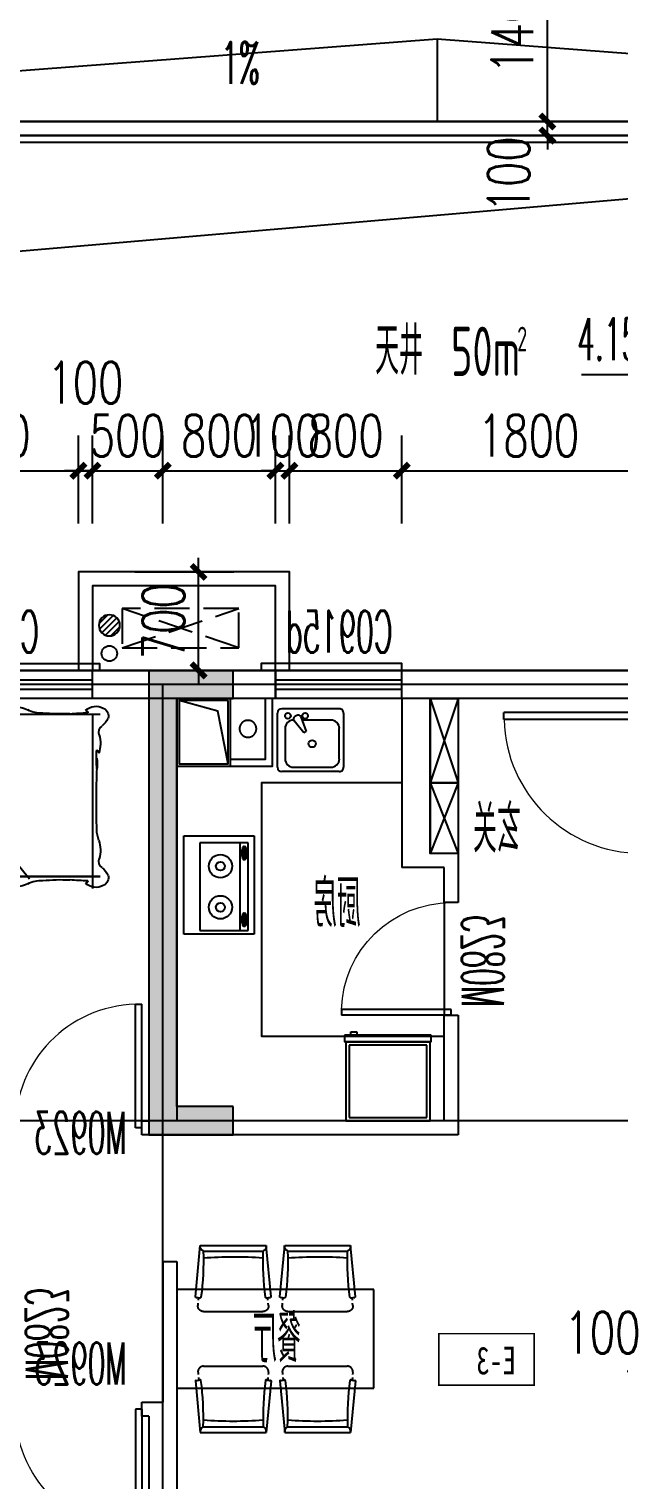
# Model space of a CAD drawing. Extents: x -129588 to 17450, y 1144 to 109436.
# Drawn here: x -14465 to -10271, y 78346 to 88655 of the extents above; entities that cross this region are included whole.
import ezdxf

# ---------------------------------------------------------------- set-up
doc = ezdxf.new("R2010")
doc.units = 0
doc.header["$LTSCALE"] = 1000
doc.header["$MEASUREMENT"] = 0
doc.linetypes.add('DASH', pattern=[0.35, 0.25, -0.1])
doc.linetypes.add('PS', pattern=[3200, 1500, -200, 1500])
for name, color, linetype in [('_S-空调立管', 7, 'Continuous'), ('A-Lvtry', 5, 'Continuous'), ('A-洞口', 105, 'Continuous'), ('A-烟气道', 105, 'Continuous'), ('A-空调室外机', 5, 'DASH'), ('A-第三道尺寸线', 105, 'Continuous'), ('A-线脚看线', 9, 'Continuous'), ('AE-FLOR', 151, 'Continuous'), ('DIM_ELEV', 3, 'Continuous'), ('DIM_SYMB', 3, 'Continuous'), ('DOTE', 16, 'Continuous'), ('LABEL_PM', 7, 'Continuous'), ('NL', 5, 'Continuous'), ('PS', 6, 'PS'), ('PUB_HATCH', 8, 'Continuous'), ('PUB_TEXT', 7, 'Continuous'), ('WALL', 2, 'Continuous'), ('WINDOW', 4, 'Continuous'), ('WINDOW_TEXT', 7, 'Continuous'), ('ys', 154, 'Continuous'), ('剪力墙', 6, 'Continuous'), ('商业', 2, 'Continuous'), ('户型标示', 7, 'Continuous'), ('栏杆', 142, 'Continuous')]:
    doc.layers.add(name, color=color, linetype=linetype)
for name, color, linetype, plot in [('A-area(算全面积)', 21, 'Continuous', False), ('A-area(算半面积)', 23, 'Continuous', False), ('A-FUR', 8, 'Continuous', False)]:
    doc.layers.add(name, color=color, linetype=linetype, plot=plot)
doc.styles.add('_TCH_DIM', font='SIMPLEX.shx', dxfattribs={"width": 0.7, "bigfont": 'GBCBIG.shx'})
doc.styles.add('_TCH_DIM_T3', font='SIMPLEX.shx', dxfattribs={"width": 0.705882, "bigfont": 'GBCBIG.shx'})
doc.styles.add('_TCH_WINDOW', font='SIMPLEX.shx', dxfattribs={"width": 0.7, "height": 3.5, "bigfont": 'GBCBIG.shx'})
doc.styles.get("Standard").update_dxf_attribs({"font": 'gbenor.shx', "width": 0.7, "bigfont": 'gbcbig.shx'})
doc.styles.add('黑体', font='simhei.ttf', dxfattribs={"width": 0.7})
doc.dimstyles.new('_TCH_ARCH&&100', dxfattribs={"dimtxt": 297.5, "dimasz": 100, "dimexe": 250, "dimexo": 300, "dimgap": 100, "dimtad": 1, "dimdec": 0, "dimzin": 0, "dimdsep": 46, "dimtxsty": '_TCH_DIM_T3', "dimblk": 'ARCHTICK', "dimcen": 0.09, "dimclrt": 7, "dimazin": 2, "dimtfac": 1, "dimtdec": 0, "dimtix": 1, "dimtmove": 2, "dimatfit": 3, "dimfxl": 0, "dimtolj": 1, "dimtzin": 0, "dimarcsym": 0})

# ---------------------------------------------------------------- blocks, each defined once
blk = doc.blocks.new('zhouxianssceng0329')
at = {"layer": 'DOTE'}
for p, q in [((5501, 147398), (-22014, 147398)), ((-3314, 143398), (-44989, 143398)), ((5501, 143298), (-44989, 143298)), ((-13514, 132090), (-13514, 143398)), ((5501, 140298), (-44989, 140298))]:
    blk.add_line(p, q, dxfattribs=at)
blk = doc.blocks.new('jgjlq030328')
at = {"layer": 'PUB_HATCH'}
blk.add_hatch(color=256, dxfattribs=at).paths.add_polyline_path([(-259335, 13912), (-259735, 13912), (-259735, 16812), (-259335, 16812), (-259335, 17012), (-259935, 17012), (-259935, 13712), (-259735, 13712), (-259335, 13712)])
at = {"layer": '剪力墙'}
blk.add_lwpolyline([(-259335, 13912), (-259735, 13912), (-259735, 16812), (-259335, 16812), (-259335, 17012), (-259935, 17012), (-259935, 13712), (-259735, 13712), (-259335, 13712)], close=True, dxfattribs=at)
blk = doc.blocks.new('zt1')
at = {"layer": 'A-Lvtry', "linetype": 'Continuous'}
for p, q in [((-700, 0), (0, 0)), ((-700, -500), (-700, 0)), ((0, 0), (0, -500)), ((0, -500), (-700, -500))]:
    blk.add_line(p, q, dxfattribs=at)
at = {"layer": 'A-Lvtry'}
for p, q in [((-673, -113), (-673, -456)), ((-51, -113), (-673, -113)), ((-51, -456), (-51, -113)), ((-673, -400), (-51, -400)), ((-673, -456), (-51, -456)), ((-641, -422), (-641, -434)), ((-566, -432), (-630, -432)), ((-630, -432), (-630, -448)), ((-630, -448), (-566, -448)), ((-566, -448), (-566, -432)), ((-549, -423), (-549, -434)), ((-168, -422), (-168, -434)), ((-157, -432), (-157, -448)), ((-93, -432), (-157, -432)), ((-157, -448), (-93, -448)), ((-93, -448), (-93, -432)), ((-76, -423), (-76, -434))]:
    blk.add_line(p, q, dxfattribs=at)
for points in [[(-549, -423, 0.259034), (-551, -420, 0.076276), (-563, -415, 0.036515), (-576, -412, 0.026615), (-595, -411, 0.026615), (-614, -412, 0.036515), (-627, -415, 0.076276), (-639, -420, 0.259034), (-641, -423, 0.078462), (-641, -424, 0.056762)], [(-76, -423, 0.259034), (-78, -420, 0.076276), (-90, -415, 0.036515), (-103, -412, 0.026615), (-122, -411, 0.026615), (-141, -412, 0.036515), (-154, -415, 0.076276), (-166, -420, 0.259034), (-168, -423, 0.078462), (-168, -424, 0.056762)], [(-549, -434, 0.259034), (-551, -430, 0.076276), (-563, -425, 0.036515), (-576, -423, 0.026615), (-595, -422, 0.026615), (-614, -423, 0.036515), (-627, -425, 0.076276), (-639, -430, 0.259034), (-641, -434, 0.259034), (-639, -437, 0.056762), (-630, -441, 0.036515)], [(-566, -443, 0.008736), (-563, -442, 0.076276), (-551, -437, 0.259034), (-549, -434, 0.259034)], [(-76, -434, 0.259034), (-78, -430, 0.076276), (-90, -425, 0.036515), (-103, -423, 0.026615), (-122, -422, 0.026615), (-141, -423, 0.036515), (-154, -425, 0.076276), (-166, -430, 0.259034), (-168, -434, 0.259034), (-166, -437, 0.056762), (-157, -441, 0.036515)], [(-93, -443, 0.008736), (-90, -442, 0.076276), (-78, -437, 0.259034), (-76, -434, 0.259034)]]:
    blk.add_lwpolyline(points, format="xyb", dxfattribs=at)
at = {"layer": 'A-Lvtry', "linetype": 'Continuous'}
for centre, radius in [((-508, -259), 82.5), ((-216, -259), 82.5), ((-508, -259), 31.6), ((-216, -259), 31.6)]:
    blk.add_circle(centre, radius, dxfattribs=at)
at = {"layer": 'A-Lvtry', "width": 0.8, "flags": 9}
for tag in ['YSIZE', 'XSIZE']:
    blk.add_attdef(tag, (-350, 0), '', height=0.5, dxfattribs=at)
blk = doc.blocks.new('t4')
at = {"layer": 'A-Lvtry'}
for p, q in [((3876545, 2552260), (3876931, 2552260)), ((3876515, 2551820), (3876515, 2552229)), ((3876820, 2552206), (3876606, 2552206)), ((3876962, 2552229), (3876962, 2551820)), ((3876545, 2552145), (3876545, 2551880)), ((3876790, 2552072), (3876875, 2552142)), ((3876800, 2552055), (3876790, 2552072)), ((3876903, 2552093), (3876800, 2552055)), ((3876881, 2551880), (3876881, 2552085)), ((3876914, 2552122), (3876906, 2552136)), ((3876931, 2551789), (3876545, 2551789)), ((3876606, 2551820), (3876820, 2551820))]:
    blk.add_line(p, q, dxfattribs=at)
for centre, major_axis, start_param, end_param in [((3876545, 2552229), (-21.6, 21.6), -0.785398, 0.785398), ((3876931, 2552229), (-21.6, 21.6), 3.926991, 5.497787), ((3876606, 2552145), (-43.1, 43.1), -0.785398, 0.785398), ((3876820, 2552145), (43.1, 43.1), 5.497787, 7.068583), ((3876888, 2552126), (14.4, 14.4), 6.021386, 7.757331), ((3876911, 2552185), (-14.4, 14.4), 4.712389, 10.995574), ((3876911, 2552063), (14.4, 14.4), 6.283185283893945, 12.56637059107353), ((3876896, 2552112), (-14.4, 14.4), 2.714645, 4.45059), ((3876713, 2552013), (18, 18), 6.283185283897186, 12.56637059107677), ((3876606, 2551880), (-43.1, 43.1), 0.785398, 2.356194), ((3876820, 2551880), (-43.1, 43.1), 2.356194, 3.926991), ((3876545, 2551820), (21.6, 21.6), 2.356194, 3.926991), ((3876931, 2551820), (-21.6, 21.6), 2.356194, 3.926991)]:
    blk.add_ellipse(centre, major_axis=major_axis, ratio=1, start_param=start_param, end_param=end_param, dxfattribs=at)
blk = doc.blocks.new('BX1')
at = {"layer": 'A-Lvtry'}
for p, q in [((-560, 8), (-608, 8)), ((-608, 8), (-608, -608)), ((-560, -608), (-560, 8)), ((0, 0), (-560, 0)), ((0, -600), (0, 0)), ((-560, 0), (-560, -600)), ((-24, -24), (-536, -24)), ((-536, -24), (-536, -576)), ((-24, -576), (-24, -24)), ((-631, -564), (-631, -520)), ((-631, -520), (-608, -520)), ((-608, -564), (-631, -564)), ((-608, -520), (-608, -564)), ((-608, -608), (-560, -608)), ((-560, -600), (0, -600)), ((-536, -576), (-24, -576))]:
    blk.add_line(p, q, dxfattribs=at)
blk = doc.blocks.new('QWER34324')
at = {"layer": 'A-FUR'}
for p, q in [((-500, 0), (0, 0)), ((-40, -1200), (-40, 0)), ((-40, 0), (0, 0)), ((0, 0), (0, -1200)), ((-40, -12), (-2054, -12)), ((-40, -12), (-2054, -12)), ((-2000, -12), (-2000, -1251)), ((-608, -12), (-1552, -1182)), ((-575, -12), (-1364, -1208)), ((-571, -12), (-571, -144)), ((-520, -12), (-520, -135)), ((-678, -173), (-678, -1028)), ((-336, -1028), (-336, -173)), ((-63, -1126), (-63, -109)), ((-571, -1041), (-571, -1208)), ((-520, -1050), (-520, -1208)), ((-473, -1061), (-473, -1126)), ((-40, -1162), (-2054, -1162)), ((-40, -1165), (-2054, -1165)), ((0, -1200), (-500, -1200)), ((0, -1200), (-40, -1200))]:
    blk.add_line(p, q, dxfattribs=at)
for centre, radius, start, end in [((-2051, -24), 61.8, 114.6552, 197.0582), ((-2025, -61), 106, 45.7841, 118.7213), ((-1951, -1), 16, 93.3957, 183.4418), ((-1636, 205), 209, 267.1562, 297.4576), ((-1447, -169), 210, 87.9632, 116.1276), ((-1431, -151), 192, 63.047, 92.6492), ((-1226, 355), 355, 250.6064, 272.328), ((-1221, -2275), 2276, 85.9688, 89.7495), ((-1983, 14), 138, 203.7061, 231.956), ((-2098, -140), 53.6, 340.2311, 55.8644), ((-1966, -1217), 1215, 83.9678, 90.0408), ((-1770, 1150), 1160, 266.6495, 276.12), ((-909, 1295), 1309, 263.3302, 272.3581), ((-778, -1524), 1513, 87.0776, 92.9224), ((-656, 791), 806, 266.782, 275.5915), ((-481, -586), 584, 86.0367, 99.5331), ((-58, -703), 749, 113.8347, 131.4622), ((532, -1280), 1549, 124.5749, 131.8881), ((-775, -21402), 21401, 88.4924, 89.1043), ((-1547, -1387), 1811, 37.3131, 49.4206), ((-690, -564), 638, 26.4088, 59.0003), ((-268, -607), 539, 67.6212, 92.1024), ((-160, -2948), 2940, 87.6616, 91.0116), ((-1820, -219), 236, 164.9987, 197.1808), ((-507, -588), 449, 67.6212, 112.3788), ((-2003, -298), 43.4, 129.0734, 167.946), ((-2962, -320), 934, 354.9526, 3.4165), ((-605, 111), 625, 295.48, 321.1501), ((-1220, -371), 813, 176.6723, 181.7242), ((-3004, -350), 973, 356.9587, 1.5759), ((-9950, -650), 7922, 358.6733, 1.8401), ((-7673, -3674), 8088, 20.4586, 24.0484), ((-1524, 283), 1811, 309.9646, 322.6869), ((-1820, -978), 236, 162.8192, 195.0013), ((-2329, -812), 300, 341.3052, 356.0421), ((-667, -564), 638, 300.9997, 333.5912), ((-507, -613), 449, 247.6212, 292.3788), ((-1983, -1211), 138, 128.044, 156.2939), ((-2098, -1057), 53.6, 304.1356, 19.7689), ((-268, -627), 539, 247.6212, 292.3788), ((-35, -425), 749, 237.4638, 246.1653), ((555, 176), 1549, 231.6372, 235.4251), ((-2051, -1173), 61.8, 162.9418, 245.3448), ((-2025, -1136), 106, 241.2787, 314.2159), ((-1966, 20), 1215, 269.9592, 276.0322), ((-1951, -1196), 16, 176.5582, 266.6043), ((-1770, -2347), 1160, 83.88, 93.3505), ((-1636, -1402), 209, 62.5424, 92.8438), ((-1447, -1028), 210, 243.8724, 272.0368), ((-1431, -1046), 192, 267.3508, 296.953), ((-1226, -1552), 355, 87.672, 109.3936), ((-1221, 1078), 2276, 270.2505, 274.0312), ((-909, -2492), 1309, 87.6419, 96.6698), ((-778, 327), 1513, 267.0776, 272.9224), ((-656, -1988), 806, 84.4085, 93.218), ((-481, -611), 584, 260.4669, 273.9633), ((-775, 20205), 21401, 270.8957, 271.5076), ((-160, 1751), 2940, 268.9884, 272.3384)]:
    blk.add_arc(centre, radius, start, end, dxfattribs=at)
blk = doc.blocks.new('chair4')
at = {"linetype": 'DASH', "ltscale": 200}
for p, q in [((-470, 211), (-470, -211)), ((-426, 250), (-410, 249)), ((-426, -250), (-410, -249))]:
    blk.add_line(p, q, dxfattribs=at)
at = {"ltscale": 20}
for p, q in [((-389, 247), (-372, 245)), ((-365, 269), (0, 234)), ((-40, 214), (-40, -214)), ((0, 234), (0, -234)), ((-389, -247), (-372, -245)), ((-365, -269), (0, -234))]:
    blk.add_line(p, q, dxfattribs=at)
at = {"linetype": 'DASH', "ltscale": 200, "extrusion": (0, 0, -1)}
for centre, start_param, end_param in [((-430, 211), 3.926991, 5.586837), ((-430, -211), 2.267145, 3.926991)]:
    blk.add_ellipse(centre, major_axis=(28.3, 28.3), ratio=1, start_param=start_param, end_param=end_param, dxfattribs=at)
at = {"ltscale": 20, "extrusion": (0, 0, -1)}
for centre, major_axis, ratio, start_param, end_param in [((-366, 237), (5.66, -5.66), 1, 0.914477, 2.702691), ((-440, 264), (50.3, 50.3), 1, 0.774487, 1.131895), ((-365, 265), (2.83, 2.83), 1, 3.91608, 5.586837), ((-125, 1886), (-1792, 85), 0.932857, 4.621064, 4.803714), ((-2033, -2), (-3, 2384), 0.819086, 1.481782, 1.659811), ((-6, 198), (26.3, 26.3), 1, 4.375488, 5.671939), ((-366, -237), (5.66, 5.66), 1, 3.580494, 5.368708), ((-440, -264), (50.3, -50.3), 1, -1.131895, -0.774487), ((-365, -265), (2.83, -2.83), 1, 0.696349, 2.367105), ((-125, -1886), (1792, 85), 0.932857, 4.621064, 4.803714), ((-6, -198), (26.3, 26.3), 1, 2.182042, 3.478494)]:
    blk.add_ellipse(centre, major_axis=major_axis, ratio=ratio, start_param=start_param, end_param=end_param, dxfattribs=at)
blk = doc.blocks.new('canzhuo01')
for p, q in [((38357, 175033), (36957, 175033)), ((38357, 174333), (38357, 175033)), ((36957, 174333), (38357, 174333))]:
    blk.add_line(p, q)
at = {"extrusion": (0, 0, -1), "xscale": -1, "zscale": -1, "rotation": 270}
for p in [(-37357, 175347), (-37957, 175347)]:
    blk.add_blockref('chair4', p, dxfattribs=at)
at = {"xscale": -1, "rotation": 90}
for p in [(37357, 174019), (37957, 174019)]:
    blk.add_blockref('chair4', p, dxfattribs=at)
blk = doc.blocks.new('ktswaj')
at = {"linetype": 'DASH'}
blk.add_lwpolyline([(15990, 179083), (15990, 178253), (16268, 178253), (16268, 179083)], close=True, dxfattribs=at)
for points in [[(15990, 179083), (16268, 178253)], [(15990, 178253), (16268, 179083)]]:
    blk.add_lwpolyline(points, dxfattribs=at)
blk = doc.blocks.new('$DorLib2D$00000001')
for p, q in [((0.45, 0.975), (0.5, 0.975)), ((0.45, 0), (0.45, 0.975)), ((0.5, 0), (0.5, 0.975)), ((0.5, 0), (0.45, 0))]:
    blk.add_line(p, q)
at = {"lineweight": 13}
blk.add_arc((0.475, 0), 0.975, 91.4693, 180, dxfattribs=at)
blk = doc.blocks.new('$TCHSYS$WIN2D')
for p, q in [((-0.5, 0.5), (0.5, 0.5)), ((-0.5, 0.5), (-0.5, -0.5)), ((0.5, 0.5), (0.5, -0.5)), ((0.5, 0.1667), (-0.5, 0.1667)), ((0.5, -0.1667), (-0.5, -0.1667)), ((-0.5, -0.5), (0.5, -0.5))]:
    blk.add_line(p, q)
blk = doc.blocks.new('a3huxing0323')
at = {"layer": 'A-FUR'}
for p, q in [((6407.6, 169334.8), (6607.6, 168734.8)), ((6607.6, 169334.8), (6407.6, 168734.8)), ((6607.6, 168734.8), (6407.6, 168234.8)), ((6407.6, 168734.8), (6607.6, 168234.8))]:
    blk.add_line(p, q, dxfattribs=at)
for points in [[(6407.6, 168734.8), (6607.6, 168734.8), (6607.6, 169334.8), (6407.6, 169334.8)], [(6407.6, 168234.8), (6607.6, 168234.8), (6607.6, 168734.8), (6407.6, 168734.8)]]:
    blk.add_lwpolyline(points, close=True, dxfattribs=at)
at = {"layer": 'A-Lvtry', "ltscale": 3}
blk.add_lwpolyline([(6807.5, 168734.8), (7807.5, 168734.8), (7807.5, 166934.8), (6507.5, 166934.8)], dxfattribs=at)
at = {"layer": 'A-烟气道'}
for points in [[(8027.6, 169334.8), (8407.6, 169334.8), (8407.6, 168854.8), (8027.6, 168854.8)], [(8042.6, 169319.8), (8392.6, 169319.8), (8392.6, 168869.8), (8042.6, 168869.8)]]:
    blk.add_lwpolyline(points, close=True, dxfattribs=at)
blk.add_lwpolyline([(8042.6, 168869.8), (8116, 169245.7), (8392.6, 169319.8)], dxfattribs=at)
at = {"layer": 'PS', "ltscale": 0.5}
blk.add_circle((7902.6, 169119.8), 60, dxfattribs=at)
at = {"layer": 'WALL'}
for p, q in [((5007.6, 169534.8), (6707.6, 169534.8)), ((6807.6, 169534.8), (6707.6, 169534.8)), ((6807.6, 169334.8), (6807.6, 169534.8)), ((8507.6, 169534.8), (7707.6, 169534.8)), ((7707.6, 169534.8), (7707.6, 169334.8)), ((9007.6, 169534.8), (8507.6, 169534.8)), ((9007.6, 169334.8), (9007.6, 169534.8)), ((5207.6, 169334.8), (6607.6, 169334.8)), ((6607.6, 169334.8), (6607.6, 168234.8)), ((6807.6, 169334.8), (6807.6, 168134.8)), ((7707.6, 169334.8), (8407.6, 169334.8)), ((8407.6, 169334.8), (8407.6, 166334.8)), ((8607.6, 169334.8), (8607.6, 166334.8)), ((8607.6, 169334.8), (9007.6, 169334.8)), ((6407.6, 168234.8), (6607.6, 168234.8)), ((6407.6, 168234.8), (6407.6, 167884.8)), ((6507.6, 168134.8), (6807.6, 168134.8)), ((6507.6, 167884.8), (6507.6, 168134.8)), ((6407.6, 167884.8), (6507.6, 167884.8)), ((6507.6, 167084.8), (6407.6, 167084.8)), ((6407.6, 167084.8), (6407.6, 166234.8)), ((6507.6, 166334.8), (6507.6, 167084.8)), ((6507.6, 166334.8), (8407.6, 166334.8)), ((8657.6, 166334.8), (8607.6, 166334.8)), ((8657.6, 166234.8), (8657.6, 166334.8)), ((6407.6, 166234.8), (8507.6, 166234.8)), ((8507.6, 166234.8), (8657.6, 166234.8)), ((8407.6, 165334.8), (8407.6, 164334.8)), ((8507.6, 165334.8), (8407.6, 165334.8)), ((8507.6, 165334.8), (8507.6, 164334.8)), ((8407.6, 164334.8), (8407.6, 160734.8)), ((8657.6, 164334.8), (8507.6, 164334.8)), ((8657.6, 164234.8), (8657.6, 164334.8)), ((8607.6, 164234.8), (8657.6, 164234.8)), ((8607.6, 164234.8), (8607.6, 160734.8))]:
    blk.add_line(p, q, dxfattribs=at)
for points in [[(8027.6, 168854.8), (7727.6, 168854.8), (7727.6, 169334.8)], [(8027.6, 168904.8), (7777.6, 168904.8), (7777.6, 169334.8)]]:
    blk.add_lwpolyline(points, dxfattribs=at)
at = {"layer": 'WINDOW'}
blk.add_line((6507.6, 167884.8), (6507.6, 167084.8), dxfattribs=at)
at = {"layer": '户型标示', "color": 2, "const_width": 11.2}
blk.add_lwpolyline([(6546.4, 164821.9), (5868.7, 164821.9), (5868.7, 164455.5), (6546.4, 164455.5)], close=True, dxfattribs=at)
at = {"layer": '栏杆'}
for points in [[(7607.6, 169534.8), (7607.6, 170234.8), (9107.6, 170234.8), (9107.6, 169534.8)], [(7707.6, 169534.8), (7707.6, 170134.8), (9007.6, 170134.8), (9007.6, 169534.8)]]:
    blk.add_lwpolyline(points, dxfattribs=at)
at = {"layer": 'A-FUR', "xscale": -1}
blk.add_blockref('canzhuo01', (45364.4, -9898.1), dxfattribs=at)
at = {"layer": 'A-Lvtry', "extrusion": (-1.08889e-08, -3.92285e-11, -1), "zscale": -1.000000000000011}
for name, p, rotation in [('zt1', (-8357.3, 168359.4), 90.00000133402135), ('BX1', (-6607.5, 166334.8), 270)]:
    blk.add_blockref(name, p, dxfattribs=dict(at, rotation=rotation))
at = {"layer": 'A-空调室外机', "extrusion": (0, 0, -1), "zscale": -1, "rotation": 90}
blk.add_blockref('ktswaj', (170285.3, 153705.5), dxfattribs=at)
at = {"layer": 'WALL'}
blk.add_blockref('QWER34324', (11007.6, 169234.8), dxfattribs=at)
at = {"layer": 'WINDOW'}
ref = blk.add_blockref('$TCHSYS$WIN2D', (7257.6, 169434.8), dxfattribs=dict(at, xscale=900, yscale=-200, zscale=900))
ref.add_attrib('A', 'C0915d', (6876.1, 169661), dxfattribs={"layer": 'WINDOW_TEXT', "height": 297.5, "style": '_TCH_WINDOW', "width": 0.494118})
ref = blk.add_blockref('$TCHSYS$WIN2D', (9757.6, 169434.8), dxfattribs=dict(at, xscale=1500, yscale=-200, zscale=1500))
ref.add_attrib('A', 'C1515b', (9390.1, 169661), dxfattribs={"layer": 'WINDOW_TEXT', "height": 297.5, "style": '_TCH_WINDOW', "width": 0.494118})
ref = blk.add_blockref('$DorLib2D$00000001', (5107.6, 168734.8), dxfattribs=dict(at, xscale=-1000, yscale=1000, zscale=-1000, rotation=270))
ref.add_attrib('A', 'FDM1023', (4981.4, 168269.3), dxfattribs={"layer": 'WINDOW_TEXT', "height": 297.5, "rotation": 90, "style": '_TCH_WINDOW', "width": 0.494118})
ref = blk.add_blockref('$DorLib2D$00000001', (6457.6, 167484.8), dxfattribs=dict(at, xscale=800, yscale=800, zscale=800, rotation=270))
ref.add_attrib('A', 'M0823', (6381.4, 167141.8), dxfattribs={"layer": 'WINDOW_TEXT', "height": 297.5, "rotation": 90, "style": '_TCH_WINDOW', "width": 0.494118})
ref = blk.add_blockref('$DorLib2D$00000001', (9107.6, 166284.8), dxfattribs=dict(at, xscale=-900, yscale=900, zscale=-900))
ref.add_attrib('A', 'M0923', (8764.6, 166100.8), dxfattribs={"layer": 'WINDOW_TEXT', "height": 297.5, "style": '_TCH_WINDOW', "width": 0.494118})
ref = blk.add_blockref('$DorLib2D$00000001', (9657.6, 164834.8), dxfattribs=dict(at, xscale=800, yscale=800, zscale=800, rotation=270))
ref.add_attrib('A', 'M0823', (9481.4, 164491.8), dxfattribs={"layer": 'WINDOW_TEXT', "height": 297.5, "rotation": 90, "style": '_TCH_WINDOW', "width": 0.494118})
ref = blk.add_blockref('$DorLib2D$00000001', (9107.6, 164284.8), dxfattribs=dict(at, xscale=-900, yscale=-900, zscale=-900))
ref.add_attrib('A', 'M0923', (8764.6, 164461), dxfattribs={"layer": 'WINDOW_TEXT', "height": 297.5, "style": '_TCH_WINDOW', "width": 0.494118})
at = {"layer": '商业', "extrusion": (0, 0, -1), "zscale": -1, "rotation": 90}
blk.add_blockref('t4', (2544566.8, -3707699.1), dxfattribs=at)
at = {"layer": 'PUB_TEXT', "width": 0.7}
for s, p in [('玄关', (5961.5, 168239)), ('厨房', (7100.7, 167710.8)), ('餐厅', (7526.5, 164617.4))]:
    blk.add_text(s, height=337.59, dxfattribs=at).set_placement(p)
at = {"layer": '户型标示', "color": 2, "style": '黑体', "width": 0.7}
blk.add_text('E-3', height=197.15, dxfattribs=at).set_placement((5998.4, 164532.8))
blk = doc.blocks.new('_ArchTick')
at = {"color": 0, "linetype": 'ByBlock', "const_width": 0.4}
blk.add_lwpolyline([(-0.5, -0.5), (0.5, 0.5)], dxfattribs=at)
blk = doc.blocks.new('*D1063')
at = {"layer": 'A-第三道尺寸线', "color": 0, "lineweight": -2, "transparency": 16777216}
for p, q in [((16932, 164422), (16932, 164804)), ((17032, 164422), (17032, 164804)), ((16932, 164554), (16832, 164554)), ((16932, 164554), (17032, 164554)), ((17032, 164554), (17132, 164554))]:
    blk.add_line(p, q, dxfattribs=at)
at = {"layer": 'Defpoints', "color": 0, "transparency": 16777216}
for p in [(17032, 164554), (16932, 164122), (17032, 164122)]:
    blk.add_point(p, dxfattribs=at)
at = {"layer": 'A-第三道尺寸线', "color": 0, "lineweight": -2, "transparency": 16777216, "xscale": 100, "yscale": 100, "zscale": 100}
blk.add_blockref('_ArchTick', (16932, 164554), dxfattribs=at)
at = {"layer": 'A-第三道尺寸线', "color": 0, "lineweight": -2, "transparency": 16777216, "xscale": 100, "yscale": 100, "zscale": 100, "rotation": 180}
blk.add_blockref('_ArchTick', (17032, 164554), dxfattribs=at)
at = {"layer": 'A-第三道尺寸线', "color": 7, "transparency": 16777216, "insert": (16657, 164829), "char_height": 297.5, "attachment_point": 5, "style": '_TCH_DIM_T3'}
blk.add_mtext('\\A1;100', dxfattribs=at)
blk = doc.blocks.new('ssxianjiao0329')
at = {"layer": 'A-线脚看线'}
for points in [[(-10064, 143498), (-10064, 143548), (-5564, 143548), (-5564, 147248), (-17614, 147248)], [(-15564, 143498), (-15564, 143548), (-13964, 143548), (-13964, 143498)], [(-11814, 143498), (-11814, 143548), (-12814, 143548), (-12814, 143498)]]:
    blk.add_lwpolyline(points, dxfattribs=at)
blk = doc.blocks.new('3-122')
at = {"layer": 'A-area(算全面积)'}
blk.add_lwpolyline([(-139372, 87898), (-139372, 80998), (-137972, 80998), (-137972, 84298), (-137372, 84298), (-137372, 84098), (-127272, 84098), (-127272, 87898)], close=True, dxfattribs=at)
at = {"layer": 'AE-FLOR'}
for points in [[(-139372, 87998), (-127172, 87998), (-127172, 83898), (-131772, 83898)], [(-139372, 87898), (-127272, 87898), (-127272, 84098), (-131772, 84098)]]:
    blk.add_lwpolyline(points, dxfattribs=at)
at = {"layer": 'DIM_ELEV'}
blk.add_line((-131143, 86197), (-132296, 86197), dxfattribs=at)
at = {"layer": 'PUB_TEXT', "style": '_TCH_DIM', "width": 0.494118}
blk.add_text('4.150', height=297.5, dxfattribs=at).set_placement((-132326, 86302))
at = {"layer": 'PUB_TEXT', "width": 0.7}
for s, height, p in [('天井', 337.6, (-133763, 86200)), ('50m', 350, (-133223, 86190)), ('2', 175, (-132753, 86365))]:
    blk.add_text(s, height=height, dxfattribs=at).set_placement(p)
blk = doc.blocks.new('_LV13')
at = {"color": 0}
for p, q in [((-0.071, 0.495), (-0.495, 0.071)), ((0.183, 0.465), (-0.465, -0.183)), ((0.354, 0.354), (-0.354, -0.354)), ((0.465, 0.183), (-0.183, -0.465)), ((0.495, -0.071), (0.071, -0.495))]:
    blk.add_line(p, q, dxfattribs=at)
blk.add_circle((0, 0), 0.5)
blk = doc.blocks.new('jfdsjjkjkh')
at = {"layer": '_S-空调立管'}
blk.add_lwpolyline([(-13894, 146763, -1), (-13894, 146653, -1)], format="xyb", close=True, dxfattribs=at)
at = {"layer": 'NL', "ltscale": 0.5, "extrusion": (0, 0, -1), "xscale": 150, "yscale": 150, "zscale": -150, "rotation": 90}
blk.add_blockref('_LV13', (13894, 146908), dxfattribs=at)
blk = doc.blocks.new('*D423')
at = {"layer": 'A-第三道尺寸线', "color": 0, "lineweight": -2, "transparency": 16777216}
for p, q in [((-13260, 84798), (-13260, 84898)), ((-13714, 84798), (-13010, 84798)), ((-13260, 84098), (-13260, 84798)), ((-13714, 84098), (-13010, 84098)), ((-13260, 84098), (-13260, 83998))]:
    blk.add_line(p, q, dxfattribs=at)
at = {"layer": 'Defpoints', "color": 0, "transparency": 16777216}
for p in [(-14014, 84798), (-13260, 84798), (-14014, 84098)]:
    blk.add_point(p, dxfattribs=at)
at = {"layer": 'A-第三道尺寸线', "color": 0, "lineweight": -2, "transparency": 16777216, "xscale": 100, "yscale": 100, "zscale": 100}
for p, rotation in [((-13260, 84798), 270), ((-13260, 84098), 90)]:
    blk.add_blockref('_ArchTick', p, dxfattribs=dict(at, rotation=rotation))
at = {"layer": 'A-第三道尺寸线', "color": 7, "transparency": 16777216, "insert": (-13509, 84448), "char_height": 297.5, "attachment_point": 5, "rotation": 90, "style": '_TCH_DIM_T3'}
blk.add_mtext('\\A1;700', dxfattribs=at)
blk = doc.blocks.new('*D444')
at = {"layer": 'A-第三道尺寸线', "color": 0, "lineweight": -2, "transparency": 16777216}
for p, q in [((-15514, 85141), (-15514, 85767)), ((-14114, 85141), (-14114, 85767)), ((-15514, 85517), (-14114, 85517))]:
    blk.add_line(p, q, dxfattribs=at)
at = {"layer": 'Defpoints', "color": 0, "transparency": 16777216}
for p in [(-14114, 85517), (-15514, 84841), (-14114, 84841)]:
    blk.add_point(p, dxfattribs=at)
at = {"layer": 'A-第三道尺寸线', "color": 0, "lineweight": -2, "transparency": 16777216, "xscale": 100, "yscale": 100, "zscale": 100, "rotation": 180}
blk.add_blockref('_ArchTick', (-15514, 85517), dxfattribs=at)
at = {"layer": 'A-第三道尺寸线', "color": 0, "lineweight": -2, "transparency": 16777216, "xscale": 100, "yscale": 100, "zscale": 100}
blk.add_blockref('_ArchTick', (-14114, 85517), dxfattribs=at)
at = {"layer": 'A-第三道尺寸线', "color": 7, "transparency": 16777216, "insert": (-14814, 85766), "char_height": 297.5, "attachment_point": 5, "style": '_TCH_DIM_T3'}
blk.add_mtext('\\A1;1400', dxfattribs=at)
blk = doc.blocks.new('*D445')
at = {"layer": 'A-第三道尺寸线', "color": 0, "lineweight": -2, "transparency": 16777216}
for p, q in [((-14114, 85141), (-14114, 85767)), ((-14014, 85141), (-14014, 85767)), ((-14114, 85517), (-14214, 85517)), ((-14114, 85517), (-14014, 85517)), ((-14014, 85517), (-13914, 85517))]:
    blk.add_line(p, q, dxfattribs=at)
at = {"layer": 'Defpoints', "color": 0, "transparency": 16777216}
for p in [(-14014, 85517), (-14114, 84841), (-14014, 84841)]:
    blk.add_point(p, dxfattribs=at)
at = {"layer": 'A-第三道尺寸线', "color": 0, "lineweight": -2, "transparency": 16777216, "xscale": 100, "yscale": 100, "zscale": 100}
blk.add_blockref('_ArchTick', (-14114, 85517), dxfattribs=at)
at = {"layer": 'A-第三道尺寸线', "color": 0, "lineweight": -2, "transparency": 16777216, "xscale": 100, "yscale": 100, "zscale": 100, "rotation": 180}
blk.add_blockref('_ArchTick', (-14014, 85517), dxfattribs=at)
at = {"layer": 'A-第三道尺寸线', "color": 7, "transparency": 16777216, "insert": (-14064, 86142), "char_height": 297.5, "attachment_point": 5, "style": '_TCH_DIM_T3'}
blk.add_mtext('\\A1;100', dxfattribs=at)
blk = doc.blocks.new('*D446')
at = {"layer": 'A-第三道尺寸线', "color": 0, "lineweight": -2, "transparency": 16777216}
for p, q in [((-14014, 85141), (-14014, 85767)), ((-13514, 85141), (-13514, 85767)), ((-14014, 85517), (-14114, 85517)), ((-14014, 85517), (-13514, 85517)), ((-13514, 85517), (-13414, 85517))]:
    blk.add_line(p, q, dxfattribs=at)
at = {"layer": 'Defpoints', "color": 0, "transparency": 16777216}
for p in [(-13514, 85517), (-14014, 84841), (-13514, 84841)]:
    blk.add_point(p, dxfattribs=at)
at = {"layer": 'A-第三道尺寸线', "color": 0, "lineweight": -2, "transparency": 16777216, "xscale": 100, "yscale": 100, "zscale": 100}
blk.add_blockref('_ArchTick', (-14014, 85517), dxfattribs=at)
at = {"layer": 'A-第三道尺寸线', "color": 0, "lineweight": -2, "transparency": 16777216, "xscale": 100, "yscale": 100, "zscale": 100, "rotation": 180}
blk.add_blockref('_ArchTick', (-13514, 85517), dxfattribs=at)
at = {"layer": 'A-第三道尺寸线', "color": 7, "transparency": 16777216, "insert": (-13764, 85766), "char_height": 297.5, "attachment_point": 5, "style": '_TCH_DIM_T3'}
blk.add_mtext('\\A1;500', dxfattribs=at)
blk = doc.blocks.new('*D447')
at = {"layer": 'A-第三道尺寸线', "color": 0, "lineweight": -2, "transparency": 16777216}
for p, q in [((-13514, 85141), (-13514, 85767)), ((-12714, 85141), (-12714, 85767)), ((-13514, 85517), (-12714, 85517))]:
    blk.add_line(p, q, dxfattribs=at)
at = {"layer": 'Defpoints', "color": 0, "transparency": 16777216}
for p in [(-12714, 85517), (-13514, 84841), (-12714, 84841)]:
    blk.add_point(p, dxfattribs=at)
at = {"layer": 'A-第三道尺寸线', "color": 0, "lineweight": -2, "transparency": 16777216, "xscale": 100, "yscale": 100, "zscale": 100, "rotation": 180}
blk.add_blockref('_ArchTick', (-13514, 85517), dxfattribs=at)
at = {"layer": 'A-第三道尺寸线', "color": 0, "lineweight": -2, "transparency": 16777216, "xscale": 100, "yscale": 100, "zscale": 100}
blk.add_blockref('_ArchTick', (-12714, 85517), dxfattribs=at)
at = {"layer": 'A-第三道尺寸线', "color": 7, "transparency": 16777216, "insert": (-13114, 85766), "char_height": 297.5, "attachment_point": 5, "style": '_TCH_DIM_T3'}
blk.add_mtext('\\A1;800', dxfattribs=at)
blk = doc.blocks.new('*D448')
at = {"layer": 'A-第三道尺寸线', "color": 0, "lineweight": -2, "transparency": 16777216}
for p, q in [((-12714, 85141), (-12714, 85767)), ((-12614, 85141), (-12614, 85767)), ((-12714, 85517), (-12814, 85517)), ((-12714, 85517), (-12614, 85517)), ((-12614, 85517), (-12514, 85517))]:
    blk.add_line(p, q, dxfattribs=at)
at = {"layer": 'Defpoints', "color": 0, "transparency": 16777216}
for p in [(-12614, 85517), (-12714, 84841), (-12614, 84841)]:
    blk.add_point(p, dxfattribs=at)
at = {"layer": 'A-第三道尺寸线', "color": 0, "lineweight": -2, "transparency": 16777216, "xscale": 100, "yscale": 100, "zscale": 100}
blk.add_blockref('_ArchTick', (-12714, 85517), dxfattribs=at)
at = {"layer": 'A-第三道尺寸线', "color": 0, "lineweight": -2, "transparency": 16777216, "xscale": 100, "yscale": 100, "zscale": 100, "rotation": 180}
blk.add_blockref('_ArchTick', (-12614, 85517), dxfattribs=at)
at = {"layer": 'A-第三道尺寸线', "color": 7, "transparency": 16777216, "insert": (-12664, 85766), "char_height": 297.5, "attachment_point": 5, "style": '_TCH_DIM_T3'}
blk.add_mtext('\\A1;100', dxfattribs=at)
blk = doc.blocks.new('*D449')
at = {"layer": 'A-第三道尺寸线', "color": 0, "lineweight": -2, "transparency": 16777216}
for p, q in [((-12614, 85141), (-12614, 85767)), ((-11814, 85141), (-11814, 85767)), ((-12614, 85517), (-11814, 85517))]:
    blk.add_line(p, q, dxfattribs=at)
at = {"layer": 'Defpoints', "color": 0, "transparency": 16777216}
for p in [(-11814, 85517), (-12614, 84841), (-11814, 84841)]:
    blk.add_point(p, dxfattribs=at)
at = {"layer": 'A-第三道尺寸线', "color": 0, "lineweight": -2, "transparency": 16777216, "xscale": 100, "yscale": 100, "zscale": 100, "rotation": 180}
blk.add_blockref('_ArchTick', (-12614, 85517), dxfattribs=at)
at = {"layer": 'A-第三道尺寸线', "color": 0, "lineweight": -2, "transparency": 16777216, "xscale": 100, "yscale": 100, "zscale": 100}
blk.add_blockref('_ArchTick', (-11814, 85517), dxfattribs=at)
at = {"layer": 'A-第三道尺寸线', "color": 7, "transparency": 16777216, "insert": (-12214, 85766), "char_height": 297.5, "attachment_point": 5, "style": '_TCH_DIM_T3'}
blk.add_mtext('\\A1;800', dxfattribs=at)
blk = doc.blocks.new('*D450')
at = {"layer": 'A-第三道尺寸线', "color": 0, "lineweight": -2, "transparency": 16777216}
for p, q in [((-11814, 85141), (-11814, 85767)), ((-10014, 85141), (-10014, 85767)), ((-11814, 85517), (-10014, 85517))]:
    blk.add_line(p, q, dxfattribs=at)
at = {"layer": 'Defpoints', "color": 0, "transparency": 16777216}
for p in [(-10014, 85517), (-11814, 84841), (-10014, 84841)]:
    blk.add_point(p, dxfattribs=at)
at = {"layer": 'A-第三道尺寸线', "color": 0, "lineweight": -2, "transparency": 16777216, "xscale": 100, "yscale": 100, "zscale": 100, "rotation": 180}
blk.add_blockref('_ArchTick', (-11814, 85517), dxfattribs=at)
at = {"layer": 'A-第三道尺寸线', "color": 0, "lineweight": -2, "transparency": 16777216, "xscale": 100, "yscale": 100, "zscale": 100}
blk.add_blockref('_ArchTick', (-10014, 85517), dxfattribs=at)
at = {"layer": 'A-第三道尺寸线', "color": 7, "transparency": 16777216, "insert": (-10914, 85766), "char_height": 297.5, "attachment_point": 5, "style": '_TCH_DIM_T3'}
blk.add_mtext('\\A1;1800', dxfattribs=at)
blk = doc.blocks.new('*D862')
at = {"layer": 'A-第三道尺寸线', "color": 0, "lineweight": -2, "transparency": 16777216}
for p, q in [((-11322, 89398), (-10530, 89398)), ((-10780, 87998), (-10780, 89398)), ((-11322, 87998), (-10530, 87998))]:
    blk.add_line(p, q, dxfattribs=at)
at = {"layer": 'Defpoints', "color": 0, "transparency": 16777216}
for p in [(-11622, 89398), (-10780, 89398), (-11622, 87998)]:
    blk.add_point(p, dxfattribs=at)
at = {"layer": 'A-第三道尺寸线', "color": 0, "lineweight": -2, "transparency": 16777216, "xscale": 100, "yscale": 100, "zscale": 100}
for p, rotation in [((-10780, 89398), 90), ((-10780, 87998), 270)]:
    blk.add_blockref('_ArchTick', p, dxfattribs=dict(at, rotation=rotation))
at = {"layer": 'A-第三道尺寸线', "color": 7, "transparency": 16777216, "insert": (-11029, 88698), "char_height": 297.5, "attachment_point": 5, "rotation": 90, "style": '_TCH_DIM_T3'}
blk.add_mtext('\\A1;1400', dxfattribs=at)
blk = doc.blocks.new('*D863')
at = {"layer": 'A-第三道尺寸线', "color": 0, "lineweight": -2, "transparency": 16777216}
for p, q in [((-10780, 87998), (-10780, 88098)), ((-11322, 87998), (-10530, 87998)), ((-10780, 87898), (-10780, 87998)), ((-11322, 87898), (-10530, 87898)), ((-10780, 87898), (-10780, 87798))]:
    blk.add_line(p, q, dxfattribs=at)
at = {"layer": 'Defpoints', "color": 0, "transparency": 16777216}
for p in [(-11622, 87998), (-10780, 87998), (-11622, 87898)]:
    blk.add_point(p, dxfattribs=at)
at = {"layer": 'A-第三道尺寸线', "color": 0, "lineweight": -2, "transparency": 16777216, "xscale": 100, "yscale": 100, "zscale": 100}
for p, rotation in [((-10780, 87998), 270), ((-10780, 87898), 90)]:
    blk.add_blockref('_ArchTick', p, dxfattribs=dict(at, rotation=rotation))
at = {"layer": 'A-第三道尺寸线', "color": 7, "transparency": 16777216, "insert": (-11055, 87623), "char_height": 297.5, "attachment_point": 5, "rotation": 90, "style": '_TCH_DIM_T3'}
blk.add_mtext('\\A1;100', dxfattribs=at)
blk = doc.blocks.new('A4huhuxing')
at = {"layer": 'A-第三道尺寸线'}
dim = blk.add_linear_dim(base=(17031.5, 164554.1), p1=(16931.5, 164121.8), p2=(17031.5, 164121.8), angle=0, dimstyle='_TCH_ARCH&&100', dxfattribs=at)
dim.commit()
dim.dimension.update_dxf_attribs({"geometry": '*D1063', "text_midpoint": (16656.5, 164829.1), "dimtype": 161})

msp = doc.modelspace()

# ---------------------------------------------------------------- linework, layer by layer
at = {"layer": 'DIM_SYMB'}
for points in [[(-12692.8, 88160.9, 0, 0, 0), (-13187.8, 88160.9, 80, 0, 0), (-13487.8, 88160.9, 0, 0, 0)], [(-10434.6, 88160.9, 0, 0, 0), (-9939.7, 88160.9, 80, 0, 0), (-9639.7, 88160.9, 0, 0, 0)]]:
    msp.add_lwpolyline(points, format="xyseb", dxfattribs=at)
at = {"layer": 'ys'}
for points in [[(-17503.7, 88133.2), (-11563.7, 88585.4), (-4113.7, 88018.3)], [(-11563.7, 88585.4), (-11563.7, 87998.2)]]:
    msp.add_lwpolyline(points, dxfattribs=at)

# ---------------------------------------------------------------- block references
msp.add_blockref('zhouxianssceng0329', (0, -59400))
at = {"layer": '剪力墙'}
msp.add_blockref('jgjlq030328', (246321.3, 67086.3), dxfattribs=at)

# ---------------------------------------------------------------- texts
at = {"layer": 'PUB_TEXT', "style": '_TCH_DIM', "width": 0.494118}
msp.add_text('1%', height=297.5, dxfattribs=at).set_placement((-13100.5, 88265.9))

# ---------------------------------------------------------------- dimensions: what is measured, and where the dimension line sits
at = {"layer": 'A-第三道尺寸线'}
dim = msp.add_aligned_dim(p1=(-11622.2, 87998.2), p2=(-11622.2, 89398.2), distance=-842.4, dimstyle='_TCH_ARCH&&100', dxfattribs=at)
dim.commit()
dim.dimension.update_dxf_attribs({"geometry": '*D862', "text_midpoint": (-11028.6, 88698.2)})
dim = msp.add_linear_dim(base=(-10779.9, 87998.2), p1=(-11622.2, 87898.2), p2=(-11622.2, 87998.2), angle=90, dimstyle='_TCH_ARCH&&100', dxfattribs=at)
dim.commit()
dim.dimension.update_dxf_attribs({"geometry": '*D863', "text_midpoint": (-11054.9, 87623.2), "dimtype": 129})

# ---------------------------------------------------------------- next in the draw order: block references
at = {"xscale": -1}
msp.add_blockref('a3huxing0323', (-5006.1, -85436.6), dxfattribs=at)

# ---------------------------------------------------------------- next in the draw order: block references
msp.add_blockref('A4huhuxing', (-27045.2, -85436.6))

# ---------------------------------------------------------------- next in the draw order: dimensions: what is measured, and where the dimension line sits
at = {"layer": 'A-第三道尺寸线'}
dim = msp.add_linear_dim(base=(-14013.7, 85517), p1=(-14113.7, 84840.7), p2=(-14013.7, 84840.7), angle=0, dimstyle='_TCH_ARCH&&100', dxfattribs=at)
dim.commit()
dim.dimension.update_dxf_attribs({"geometry": '*D445', "text_midpoint": (-14063.7, 86142), "dimtype": 129})
for p1, p2, distance, picture, middle in [((-15513.7, 84840.7), (-14113.7, 84840.7), 676.3, '*D444', (-14813.7, 85765.8)), ((-14013.7, 84840.7), (-13513.7, 84840.7), 676.3, '*D446', (-13763.7, 85765.8)), ((-13513.7, 84840.7), (-12713.7, 84840.7), 676.3, '*D447', (-13113.7, 85765.8)), ((-12713.7, 84840.7), (-12613.7, 84840.7), 676.3, '*D448', (-12663.7, 85765.8)), ((-12613.7, 84840.7), (-11813.7, 84840.7), 676.3, '*D449', (-12213.7, 85765.8)), ((-11813.7, 84840.7), (-10013.7, 84840.7), 676.3, '*D450', (-10913.7, 85765.8)), ((-14013.7, 84098.2), (-14013.7, 84798.2), -753.5, '*D423', (-13508.9, 84448.2))]:
    dim = msp.add_aligned_dim(p1=p1, p2=p2, distance=distance, dimstyle='_TCH_ARCH&&100', dxfattribs=at)
    dim.commit()
    dim.dimension.update_dxf_attribs({"geometry": picture, "text_midpoint": middle})

# ---------------------------------------------------------------- next in the draw order: linework, layer by layer
at = {"layer": 'A-area(算全面积)'}
msp.add_lwpolyline([(-19713.7, 89698.2), (-8013.7, 89698.2), (-8013.7, 89298.2), (-4113.7, 89298.2), (-4113.7, 83898.2), (-3413.7, 83898.2), (-3413.7, 82598.2), (-10013.7, 82598.2), (-10013.7, 84098.2), (-15613.7, 84098.2)], dxfattribs=at)
at = {"layer": 'A-area(算半面积)'}
msp.add_lwpolyline([(-19713.7, 89698.2), (-8013.7, 89698.2), (-8013.7, 89298.2), (-4113.7, 89298.2), (-4113.7, 83898.2), (-3413.7, 83898.2), (-3413.7, 82598.2), (-10013.7, 82598.2), (-10013.7, 84098.2), (-5513.7, 84098.2), (-5513.7, 87898.2), (-17613.7, 87898.2)], dxfattribs=at)
at = {"layer": 'A-洞口'}
msp.add_lwpolyline([(-17613.7, 80998.2), (-16663.3, 86894.2), (-5563.7, 87848.2)], dxfattribs=at)

# ---------------------------------------------------------------- next in the draw order: block references
msp.add_blockref('ssxianjiao0329', (0, -59400))
at = {"layer": 'A-area(算半面积)'}
msp.add_blockref('jfdsjjkjkh', (0, -62490.1), dxfattribs=at)
at = {"layer": 'LABEL_PM'}
msp.add_blockref('3-122', (121758.3, 0), dxfattribs=at)

doc.saveas('drawing.dxf')
